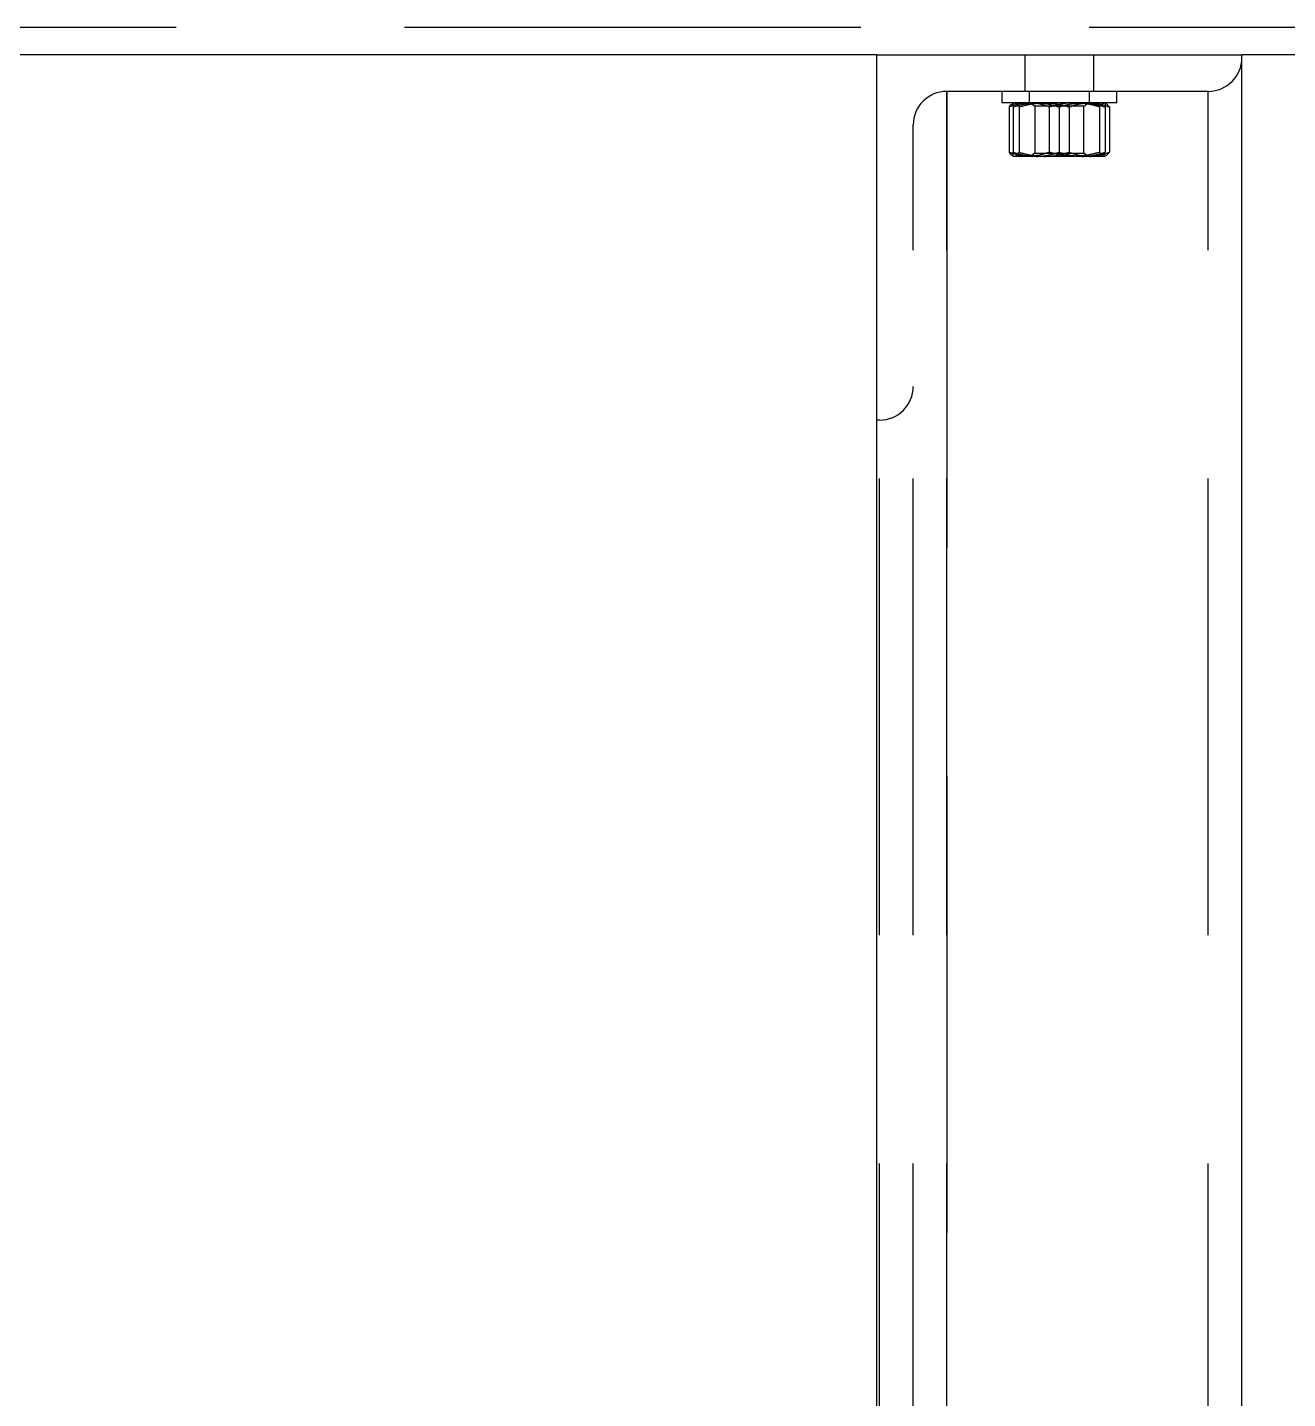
# Model space of a CAD drawing. Header units: metres. Extents: x 0 to 21025, y 0 to 14850.
# Drawn here: x 2254.4 to 2473.5, y 12809.1 to 13047.4 of the extents above; entities that cross this region are included whole.
import ezdxf

# ---------------------------------------------------------------- set-up
doc = ezdxf.new("R2010")
doc.units = ezdxf.units.M
doc.header["$LTSCALE"] = 25
doc.linetypes.add('HIDDEN2', pattern=[4.7625, 3.175, -1.5875])
doc.layers.add('SL4', color=4, linetype='Continuous')
doc.layers.add('ST1', color=7, linetype='HIDDEN2')

msp = doc.modelspace()

# ---------------------------------------------------------------- linework, layer by layer
at = {"layer": 'SL4'}
for p, q in [((2402.052, 13042.681), (1925.564, 13042.681)), ((2402.052, 11706.981), (2402.052, 13042.681)), ((2402.052, 13042.681), (2465.552, 13042.681)), ((2465.552, 11706.981), (2465.552, 13042.681)), ((2828.064, 13042.681), (2465.552, 13042.681))]:
    msp.add_line(p, q, dxfattribs=at)
at = {"layer": 'ST1'}
for p, q in [((2875.564, 13047.444), (1875.564, 13047.444)), ((2427.802, 13042.681), (2427.802, 13036.331)), ((2439.802, 13036.331), (2439.802, 13042.681)), ((2459.702, 13036.331), (2414.252, 13036.331)), ((2414.252, 11699.031), (2414.252, 13036.331)), ((2414.252, 13036.331), (2414.252, 12367.681)), ((2423.802, 13036.331), (2423.802, 13034.331)), ((2428.552, 13036.331), (2428.552, 13034.331)), ((2439.052, 13034.331), (2439.052, 13036.331)), ((2443.802, 13034.331), (2443.802, 13036.331)), ((2459.702, 11699.031), (2459.702, 13036.331)), ((2433.802, 13034.331), (2423.802, 13034.331)), ((2428.802, 13034.331), (2428.802, 13034.306)), ((2438.802, 13034.306), (2428.802, 13034.306)), ((2428.802, 13034.306), (2429.552, 13033.781)), ((2438.052, 13033.781), (2429.552, 13033.781)), ((2429.552, 13033.781), (2429.552, 13025.556)), ((2443.802, 13034.331), (2433.802, 13034.331)), ((2438.052, 13033.781), (2438.802, 13034.306)), ((2438.052, 13025.556), (2438.052, 13033.781)), ((2438.802, 13034.306), (2438.802, 13034.331)), ((2441.943, 13034.225), (2442.529, 13033.617)), ((2425.075, 13033.617), (2425.075, 13025.746)), ((2425.802, 13033.617), (2425.802, 13025.746)), ((2426.815, 13033.617), (2426.815, 13025.746)), ((2432.061, 13033.617), (2432.061, 13025.746)), ((2433.802, 13033.617), (2433.802, 13025.746)), ((2435.543, 13033.617), (2435.543, 13025.746)), ((2440.788, 13033.617), (2440.788, 13025.746)), ((2441.802, 13033.617), (2441.802, 13025.746)), ((2442.529, 13033.617), (2442.529, 13025.746)), ((2408.402, 11699.031), (2408.402, 13030.481)), ((2429.802, 13025.031), (2425.802, 13025.031)), ((2429.552, 13025.556), (2428.802, 13025.031)), ((2429.552, 13025.556), (2438.052, 13025.556)), ((2437.802, 13025.031), (2429.802, 13025.031)), ((2441.802, 13025.031), (2437.802, 13025.031)), ((2438.802, 13025.031), (2438.052, 13025.556)), ((2441.943, 13025.137), (2442.529, 13025.746)), ((2402.552, 12979.181), (2402.052, 12979.181)), ((2402.552, 11699.031), (2402.552, 12979.181))]:
    msp.add_line(p, q, dxfattribs=at)
for centre, start, end in [((2459.702, 13042.181), 270, 0), ((2414.252, 13030.481), 90, 180), ((2402.552, 12985.031), 270, 0)]:
    msp.add_arc(centre, 5.85, start, end, dxfattribs=at)
for points, knots in [([(2428.568, 13034.331), (2428.485, 13034.33), (2427.858, 13034.324), (2426.676, 13034.168), (2425.612, 13033.802), (2425.075, 13033.617)], [0, 0, 0, 0, 0.0700858, 0.5307822, 1, 1, 1, 1]), ([(2425.075, 13033.617), (2425.148, 13033.728), (2425.339, 13034.019), (2425.537, 13034.101), (2425.66, 13034.151)], [0, 0, 0, 0, 0.3816567, 1, 1, 1, 1]), ([(2425.802, 13033.617), (2426.451, 13033.816), (2427.762, 13034.219), (2429.118, 13034.294), (2429.802, 13034.331)], [0, 0, 0, 0, 0.495458, 1, 1, 1, 1]), ([(2425.802, 13034.331), (2425.802, 13034.321), (2425.802, 13034.281), (2425.802, 13033.897), (2425.802, 13033.617)], [0, 0, 0, 0, 0.2686336, 1, 1, 1, 1]), ([(2425.945, 13034.331), (2426.024, 13034.321), (2426.319, 13034.281), (2426.606, 13033.897), (2426.815, 13033.617)], [0, 0, 0, 0, 0.2686336, 1, 1, 1, 1]), ([(2426.815, 13033.617), (2427.524, 13033.816), (2428.954, 13034.219), (2430.433, 13034.294), (2431.179, 13034.331)], [0, 0, 0, 0, 0.495458, 1, 1, 1, 1]), ([(2432.061, 13033.617), (2431.493, 13033.816), (2430.348, 13034.219), (2429.165, 13034.294), (2428.568, 13034.331)], [0, 0, 0, 0, 0.49545796, 1, 1, 1, 1]), ([(2429.802, 13034.331), (2429.896, 13034.33), (2430.614, 13034.324), (2431.968, 13034.168), (2433.187, 13033.802), (2433.802, 13033.617)], [0, 0, 0, 0, 0.0700858, 0.5307822, 1, 1, 1, 1]), ([(2431.179, 13034.331), (2431.282, 13034.33), (2432.066, 13034.324), (2433.542, 13034.168), (2434.872, 13033.802), (2435.543, 13033.617)], [0, 0, 0, 0, 0.0700858, 0.5307822, 1, 1, 1, 1]), ([(2436.424, 13034.331), (2436.321, 13034.33), (2435.538, 13034.324), (2434.061, 13034.168), (2432.732, 13033.802), (2432.061, 13033.617)], [0, 0, 0, 0, 0.07008577, 0.53078223, 1, 1, 1, 1]), ([(2433.802, 13033.617), (2434.451, 13033.816), (2435.762, 13034.219), (2437.118, 13034.294), (2437.802, 13034.331)], [0, 0, 0, 0, 0.495458, 1, 1, 1, 1]), ([(2435.543, 13033.617), (2436.11, 13033.816), (2437.255, 13034.219), (2438.438, 13034.294), (2439.036, 13034.331)], [0, 0, 0, 0, 0.49545796, 1, 1, 1, 1]), ([(2440.788, 13033.617), (2440.079, 13033.816), (2438.649, 13034.219), (2437.17, 13034.294), (2436.424, 13034.331)], [0, 0, 0, 0, 0.495458, 1, 1, 1, 1]), ([(2437.802, 13034.331), (2437.896, 13034.33), (2438.614, 13034.324), (2439.968, 13034.168), (2441.187, 13033.802), (2441.802, 13033.617)], [0, 0, 0, 0, 0.0700858, 0.5307822, 1, 1, 1, 1]), ([(2439.036, 13034.331), (2439.118, 13034.33), (2439.745, 13034.324), (2440.928, 13034.168), (2441.992, 13033.802), (2442.529, 13033.617)], [0, 0, 0, 0, 0.0700858, 0.5307822, 1, 1, 1, 1]), ([(2440.788, 13033.617), (2440.861, 13033.725), (2441.145, 13034.143), (2441.439, 13034.251), (2441.658, 13034.331)], [0, 0, 0, 0, 0.2575513, 1, 1, 1, 1]), ([(2441.802, 13034.331), (2441.802, 13034.321), (2441.802, 13034.281), (2441.802, 13033.897), (2441.802, 13033.617)], [0, 0, 0, 0, 0.2686336, 1, 1, 1, 1]), ([(2425.075, 13025.746), (2425.148, 13025.635), (2425.339, 13025.343), (2425.537, 13025.262), (2425.66, 13025.211)], [0, 0, 0, 0, 0.3816567, 1, 1, 1, 1]), ([(2428.568, 13025.031), (2428.485, 13025.032), (2427.858, 13025.039), (2426.676, 13025.195), (2425.612, 13025.561), (2425.075, 13025.746)], [0, 0, 0, 0, 0.0700858, 0.5307822, 1, 1, 1, 1]), ([(2425.802, 13025.746), (2426.451, 13025.546), (2427.762, 13025.143), (2429.118, 13025.069), (2429.802, 13025.031)], [0, 0, 0, 0, 0.495458, 1, 1, 1, 1]), ([(2425.802, 13025.031), (2425.802, 13025.042), (2425.802, 13025.081), (2425.802, 13025.465), (2425.802, 13025.746)], [0, 0, 0, 0, 0.2686336, 1, 1, 1, 1]), ([(2425.945, 13025.031), (2426.024, 13025.042), (2426.319, 13025.081), (2426.606, 13025.465), (2426.815, 13025.746)], [0, 0, 0, 0, 0.2686336, 1, 1, 1, 1]), ([(2426.815, 13025.746), (2427.524, 13025.546), (2428.954, 13025.143), (2430.433, 13025.069), (2431.179, 13025.031)], [0, 0, 0, 0, 0.495458, 1, 1, 1, 1]), ([(2432.061, 13025.746), (2431.493, 13025.546), (2430.348, 13025.143), (2429.165, 13025.069), (2428.568, 13025.031)], [0, 0, 0, 0, 0.49545796, 1, 1, 1, 1]), ([(2429.802, 13025.031), (2429.896, 13025.032), (2430.614, 13025.039), (2431.968, 13025.195), (2433.187, 13025.561), (2433.802, 13025.746)], [0, 0, 0, 0, 0.0700858, 0.5307822, 1, 1, 1, 1]), ([(2431.179, 13025.031), (2431.282, 13025.032), (2432.066, 13025.039), (2433.542, 13025.195), (2434.872, 13025.561), (2435.543, 13025.746)], [0, 0, 0, 0, 0.0700858, 0.5307822, 1, 1, 1, 1]), ([(2436.424, 13025.031), (2436.321, 13025.032), (2435.538, 13025.039), (2434.061, 13025.195), (2432.732, 13025.561), (2432.061, 13025.746)], [0, 0, 0, 0, 0.0700858, 0.5307822, 1, 1, 1, 1]), ([(2433.802, 13025.746), (2434.451, 13025.546), (2435.762, 13025.143), (2437.118, 13025.069), (2437.802, 13025.031)], [0, 0, 0, 0, 0.495458, 1, 1, 1, 1]), ([(2435.543, 13025.746), (2436.11, 13025.546), (2437.255, 13025.143), (2438.438, 13025.069), (2439.036, 13025.031)], [0, 0, 0, 0, 0.49545796, 1, 1, 1, 1]), ([(2440.788, 13025.746), (2440.079, 13025.546), (2438.649, 13025.143), (2437.17, 13025.069), (2436.424, 13025.031)], [0, 0, 0, 0, 0.495458, 1, 1, 1, 1]), ([(2437.802, 13025.031), (2437.896, 13025.032), (2438.614, 13025.039), (2439.968, 13025.195), (2441.187, 13025.561), (2441.802, 13025.746)], [0, 0, 0, 0, 0.0700858, 0.5307822, 1, 1, 1, 1]), ([(2439.036, 13025.031), (2439.118, 13025.032), (2439.745, 13025.039), (2440.928, 13025.195), (2441.992, 13025.561), (2442.529, 13025.746)], [0, 0, 0, 0, 0.0700858, 0.5307822, 1, 1, 1, 1]), ([(2440.788, 13025.746), (2440.861, 13025.638), (2441.145, 13025.219), (2441.439, 13025.111), (2441.658, 13025.031)], [0, 0, 0, 0, 0.2575513, 1, 1, 1, 1]), ([(2441.802, 13025.031), (2441.802, 13025.042), (2441.802, 13025.081), (2441.802, 13025.465), (2441.802, 13025.746)], [0, 0, 0, 0, 0.2686336, 1, 1, 1, 1])]:
    msp.add_open_spline(points, degree=3, knots=knots, dxfattribs=at)

doc.saveas('drawing.dxf')
